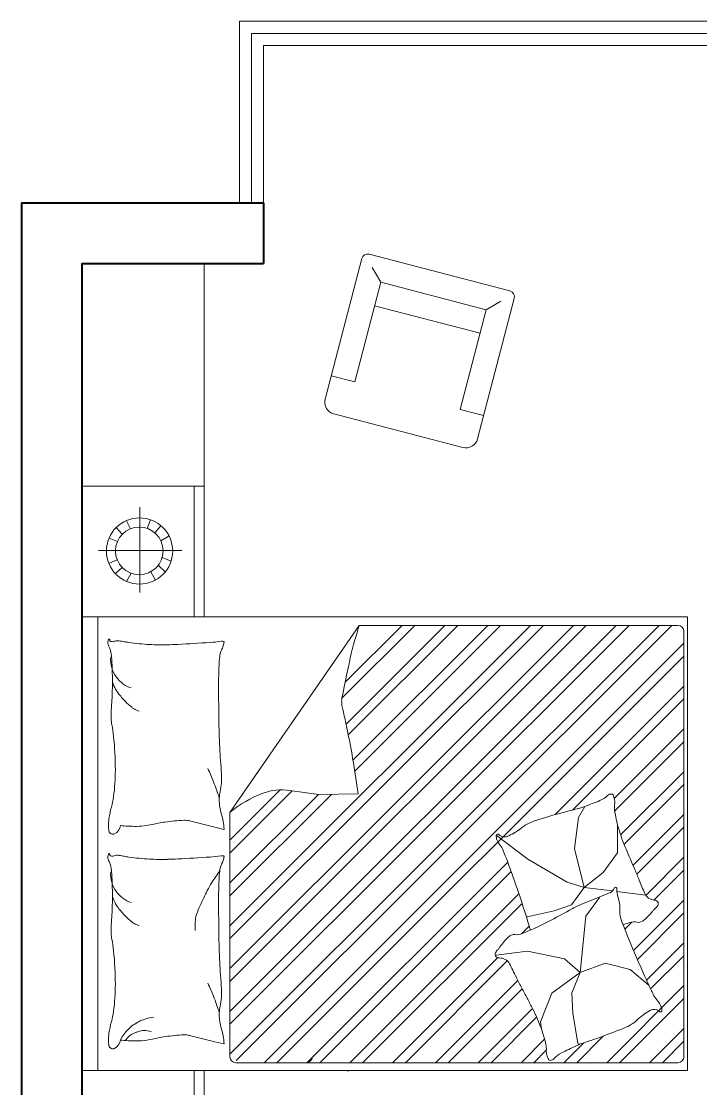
# Model space of a CAD drawing. Header units: millimetres. Extents: x 2835.4 to 2865.6, y 2144.9 to 2157.4.
# Drawn here: x 2836.335 to 2838.578, y 2153.874 to 2157.402 of the extents above; entities that cross this region are included whole.
import ezdxf

# ---------------------------------------------------------------- set-up
doc = ezdxf.new("R2010")
doc.units = ezdxf.units.MM
doc.layers.add('FURNITURE', color=220, linetype='Continuous', lineweight=5)
doc.layers.add('Muro1', color=162, linetype='Continuous', lineweight=40)
doc.styles.add('ATT', font='txt')
doc.styles.get("Standard").update_dxf_attribs({"font": 'arial.ttf'})

# ---------------------------------------------------------------- blocks, each defined once
blk = doc.blocks.new('_C69BGH')
at = {"color": 0, "linetype": 'ByBlock'}
for p, q in [((-13.8, 12.8), (-13.8, -11.2)), ((11.2, 13.8), (-12.8, 13.8)), ((7.2, 9.8), (7.2, 13.8)), ((-9.8, 9.8), (-11.8, 11.8)), ((13.2, -10.2), (13.2, 11.8)), ((-9.8, 9.8), (-9.8, -8.2)), ((7.2, 9.8), (-9.8, 9.8)), ((-5.8, 9.8), (-5.8, -8.2)), ((-9.8, -8.2), (-11.8, -10.2)), ((-9.8, -8.2), (7.2, -8.2)), ((7.2, -12.2), (7.2, -8.2)), ((-12.8, -12.2), (11.2, -12.2))]:
    blk.add_line(p, q, dxfattribs=at)
for centre, radius, start, end in [((-12.8, 12.8), 1, 90, 180), ((11.2, 11.8), 2, 0, 90), ((11.2, -10.2), 2, 270, 0), ((-12.8, -11.2), 1, 180, 270)]:
    blk.add_arc(centre, radius, start, end, dxfattribs=at)
at = {"color": 0, "linetype": 'ByBlock', "style": 'ATT', "flags": 9}
for tag in ['YSIZE', 'XSIZE']:
    blk.add_attdef(tag, (0, 0), '', height=0.5, dxfattribs=at)
blk = doc.blocks.new('apto.')
at = {"layer": 'FURNITURE', "linetype": 'ByBlock'}
for p, q in [((2839.0153, 2157.4022), (2837.0553, 2157.4022)), ((2837.0553, 2156.8022), (2837.0553, 2157.4022)), ((2838.9753, 2157.3622), (2837.0953, 2157.3622)), ((2837.0953, 2156.8022), (2837.0953, 2157.3622)), ((2838.9353, 2157.3222), (2837.1353, 2157.3222)), ((2837.1353, 2156.8022), (2837.1353, 2157.3222)), ((2837.1353, 2156.8022), (2837.1353, 2157.0982)), ((2836.9385, 2155.8662), (2836.9385, 2156.6022)), ((2836.5353, 2155.8662), (2836.9385, 2155.8662)), ((2836.5353, 2155.4342), (2836.5353, 2155.8662)), ((2836.9063, 2155.8662), (2836.9063, 2155.4342)), ((2836.9385, 2155.8662), (2836.9385, 2155.4342)), ((2836.7265, 2155.5147), (2836.7265, 2155.7965)), ((2836.6955, 2155.7251), (2836.6819, 2155.7516)), ((2836.751, 2155.7262), (2836.762, 2155.7544)), ((2836.6686, 2155.7072), (2836.6488, 2155.7293)), ((2836.7762, 2155.7115), (2836.7958, 2155.7351)), ((2836.6524, 2155.6832), (2836.6248, 2155.6939)), ((2836.7961, 2155.6851), (2836.8228, 2155.7015)), ((2836.5905, 2155.653), (2836.8657, 2155.653)), ((2836.646, 2155.653), (2836.6162, 2155.653)), ((2836.6517, 2155.6225), (2836.6242, 2155.6101)), ((2836.7874, 2155.6043), (2836.8106, 2155.5826)), ((2836.8004, 2155.6304), (2836.8297, 2155.618)), ((2836.6679, 2155.5974), (2836.6457, 2155.5766)), ((2836.6974, 2155.5781), (2836.6829, 2155.5506)), ((2836.7265, 2155.542), (2836.7265, 2155.5732)), ((2836.7629, 2155.5831), (2836.7784, 2155.5556)), ((2836.9385, 2155.4342), (2836.5353, 2155.4342)), ((2836.5353, 2153.9342), (2836.5353, 2155.4342)), ((2836.5353, 2155.4342), (2838.5353, 2155.4342)), ((2836.5876, 2153.9342), (2836.5876, 2155.4342)), ((2838.5353, 2155.4342), (2838.5353, 2153.9342)), ((2838.4411, 2155.4057), (2837.0238, 2153.9884)), ((2838.3421, 2155.4057), (2837.0238, 2154.0874)), ((2838.2007, 2155.4057), (2837.0238, 2154.2288)), ((2838.2997, 2155.4057), (2837.0238, 2154.1298)), ((2838.1583, 2155.4057), (2837.0238, 2154.2712)), ((2838.0593, 2155.4057), (2837.0238, 2154.3702)), ((2838.0169, 2155.4057), (2837.0238, 2154.4126)), ((2837.0238, 2154.7876), (2837.4512, 2155.4057)), ((2838.4836, 2155.4057), (2837.045, 2153.9672)), ((2837.635, 2155.4057), (2837.3939, 2155.1646)), ((2837.5926, 2155.4057), (2837.4043, 2155.2174)), ((2837.734, 2155.4057), (2837.4076, 2155.0793)), ((2837.7765, 2155.4057), (2837.4149, 2155.0441)), ((2837.8754, 2155.4057), (2837.4301, 2154.9604)), ((2837.9179, 2155.4057), (2837.436, 2154.9238)), ((2838.5031, 2155.4057), (2837.4512, 2155.4057)), ((2838.5231, 2153.98), (2838.5231, 2155.3857)), ((2838.5231, 2155.3463), (2837.1368, 2153.96)), ((2838.5231, 2155.3038), (2837.1792, 2153.96)), ((2838.5231, 2155.2048), (2838.0983, 2154.78)), ((2838.5231, 2155.1624), (2838.1562, 2154.7955)), ((2838.5231, 2155.0634), (2838.2933, 2154.8336)), ((2838.5231, 2155.021), (2838.2947, 2154.7926)), ((2838.5231, 2154.922), (2838.3142, 2154.7131)), ((2837.1902, 2154.8619), (2837.0238, 2154.6955)), ((2837.2297, 2154.859), (2837.0238, 2154.6531)), ((2837.2214, 2154.8602), (2837.3168, 2154.8465)), ((2838.5231, 2154.8796), (2838.3256, 2154.682)), ((2837.3592, 2154.8471), (2837.0238, 2154.5116)), ((2837.3163, 2154.8466), (2837.0238, 2154.5541)), ((2837.3168, 2154.8465), (2837.447, 2154.8483)), ((2837.0238, 2154.7876), (2837.0238, 2153.98)), ((2838.1755, 2154.7709), (2838.1956, 2154.8069)), ((2836.9736, 2154.7387), (2836.891, 2154.7594)), ((2838.1617, 2154.6681), (2838.1755, 2154.7709)), ((2838.5231, 2154.7806), (2838.3551, 2154.6126)), ((2837.0036, 2154.7312), (2836.9736, 2154.7387)), ((2838.3039, 2154.6543), (2838.3039, 2154.7472)), ((2838.5231, 2154.7381), (2838.3678, 2154.5828)), ((2837.9037, 2154.7117), (2838.0076, 2154.6325)), ((2838.1933, 2154.5396), (2838.1617, 2154.6681)), ((2838.2565, 2154.5891), (2838.3039, 2154.6543)), ((2837.9413, 2154.6231), (2837.2782, 2153.96)), ((2838.0076, 2154.6325), (2838.138, 2154.5574)), ((2838.5231, 2154.6391), (2838.3973, 2154.5133)), ((2837.9526, 2154.5919), (2837.3206, 2153.96)), ((2838.1933, 2154.5396), (2838.2565, 2154.5891)), ((2838.5231, 2154.5967), (2838.4242, 2154.4979)), ((2838.138, 2154.5574), (2838.1933, 2154.5396)), ((2837.9782, 2154.5186), (2837.4196, 2153.96)), ((2838.1933, 2154.5396), (2838.1518, 2154.4823)), ((2838.1933, 2154.5396), (2838.2874, 2154.5279)), ((2838.2353, 2154.4941), (2838.2439, 2154.5061)), ((2838.2358, 2154.5044), (2838.2792, 2154.5222)), ((2838.3021, 2154.526), (2838.3967, 2154.5142)), ((2837.9888, 2154.4867), (2837.4621, 2153.96)), ((2838.1518, 2154.4823), (2838.0945, 2154.4625)), ((2838.1795, 2154.4814), (2838.2358, 2154.5044)), ((2838.1992, 2154.4442), (2838.2353, 2154.4941)), ((2838.5231, 2154.4977), (2838.3567, 2154.3313)), ((2838.0945, 2154.4625), (2838.0056, 2154.4428)), ((2838.1803, 2154.2584), (2838.1992, 2154.4442)), ((2838.5231, 2154.4553), (2838.3694, 2154.3016)), ((2838.0124, 2154.4113), (2837.987, 2154.3859)), ((2838.3514, 2154.4251), (2838.328, 2154.4017)), ((2837.9035, 2154.3152), (2838.0067, 2154.3289)), ((2838.0067, 2154.3289), (2838.1287, 2154.3031)), ((2838.5231, 2154.3563), (2838.3998, 2154.233)), ((2837.9081, 2154.3071), (2837.5611, 2153.96)), ((2837.94, 2154.2965), (2837.6035, 2153.96)), ((2838.1287, 2154.3031), (2838.1803, 2154.2584)), ((2838.5231, 2154.3139), (2838.4131, 2154.2039)), ((2838.1803, 2154.2584), (2838.0875, 2154.1896)), ((2838.1803, 2154.2584), (2838.1528, 2154.1913)), ((2838.1803, 2154.2584), (2838.2628, 2154.2894)), ((2838.2628, 2154.2894), (2838.3453, 2154.2687)), ((2838.3453, 2154.2687), (2838.4079, 2154.2151)), ((2837.9748, 2154.2323), (2837.7025, 2153.96)), ((2837.9892, 2154.2043), (2837.7449, 2153.96)), ((2838.0875, 2154.1896), (2838.0496, 2154.095)), ((2838.1528, 2154.1913), (2838.1562, 2154.1225)), ((2838.5231, 2154.2149), (2838.2682, 2153.96)), ((2838.5231, 2154.1725), (2838.3106, 2153.96)), ((2838.0233, 2154.1393), (2837.8439, 2153.96)), ((2838.1562, 2154.1225), (2838.1734, 2154.0245)), ((2838.0369, 2154.1106), (2837.8863, 2153.96)), ((2838.0496, 2154.095), (2838.0531, 2154.0709)), ((2836.9736, 2154.0295), (2836.891, 2154.0502)), ((2838.2576, 2154.0484), (2838.1692, 2153.96)), ((2838.5231, 2154.0735), (2838.4096, 2153.96)), ((2837.0036, 2154.022), (2836.9736, 2154.0295)), ((2838.0632, 2154.0378), (2837.9853, 2153.96)), ((2838.1926, 2154.0258), (2838.1267, 2153.96)), ((2838.1734, 2154.0245), (2838.1798, 2154.0212)), ((2838.5231, 2154.031), (2838.452, 2153.96)), ((2838.0688, 2154.0011), (2838.0278, 2153.96)), ((2837.0438, 2153.96), (2838.5031, 2153.96)), ((2836.5353, 2153.9342), (2836.9385, 2153.9342)), ((2836.5353, 2153.5022), (2836.5353, 2153.9342)), ((2838.5353, 2153.9342), (2836.5353, 2153.9342)), ((2836.9063, 2153.9342), (2836.9063, 2153.5022)), ((2836.9385, 2153.9342), (2836.9385, 2153.5022)), ((2837.4139, 2153.9342), (2837.4139, 2153.9311))]:
    blk.add_line(p, q, dxfattribs=at)
for centre, radius in [((2836.7255, 2155.6513), 0.1094), ((2836.7247, 2155.6519), 0.0787)]:
    blk.add_circle(centre, radius, dxfattribs=at)
for centre, radius, start, end in [((2839.1991, 2154.8467), 1.8351, 162.2636, 164.0648), ((2838.5031, 2155.3857), 0.02, 0, 90), ((2836.6458, 2155.349), 0.0251, 158.2117, 175.6975), ((2836.6257, 2155.3571), 0.00342, 109.564, 158.2117), ((2836.6253, 2155.3581), 0.00232, 348.1069, 109.564), ((2836.6317, 2155.3568), 0.00428, 168.1069, 248.0096), ((2836.636, 2155.3673), 0.0156, 248.0096, 291.421), ((2836.6537, 2155.3222), 0.0328, 81.8665, 111.421), ((2836.6235, 2155.1111), 0.246, 77.8905, 81.8665), ((2836.7167, 2155.5456), 0.1983, 257.8905, 262.3191), ((2836.9389, 2155.6696), 0.3212, 273.5049, 279.9984), ((2836.998, 2155.3343), 0.0193, 73.3022, 99.9984), ((2836.9177, 2155.3622), 0.0875, 343.7788, 352.8796), ((2837.0032, 2155.3515), 0.00132, 352.8796, 73.3022), ((2836.6496, 2155.3488), 0.0289, 175.6975, 210.6513), ((2836.5783, 2155.3065), 0.0539, 5.2592, 30.6513), ((2836.8122, 2156.2539), 0.9131, 262.3191, 266.6313), ((2836.7985, 2156.02), 0.6787, 266.6313, 271.6331), ((2836.7789, 2156.7062), 1.3652, 271.6331, 273.055), ((2836.125, 2168.9591), 13.6356, 273.05496, 273.50486), ((2837.0365, 2155.3033), 0.0453, 152.7159, 167.131), ((2836.928, 2155.3592), 0.0767, 332.7159, 343.7788), ((2841.3874, 2154.4079), 4.0646, 167.0745, 169.2724), ((2838.0666, 2155.17), 0.6574, 164.0648, 167.0745), ((2836.7291, 2155.2929), 0.0992, 175.7841, 195.9352), ((2835.8147, 2155.2362), 0.8208, 1.9079, 5.2592), ((2838.1507, 2155.2174), 1.164, 176.426, 179.7135), ((2837.1345, 2155.2809), 0.1459, 167.131, 176.426), ((2836.7291, 2155.2929), 0.0992, 195.9352, 216.0864), ((2835.1416, 2155.2138), 1.4943, 359.4243, 1.9079), ((2836.8545, 2155.3016), 0.234, 200.8603, 207.2396), ((2836.7291, 2155.2929), 0.0992, 216.0864, 233.8234), ((2836.7291, 2155.2929), 0.0992, 233.8234, 251.5603), ((2842.7051, 2155.1946), 5.7185, 179.7135, 180.9704), ((2835.7626, 2155.2076), 0.8732, 355.1982, 359.4243), ((2836.7147, 2155.2296), 0.0768, 207.2396, 218.3886), ((2836.9615, 2155.4251), 0.3916, 218.3886, 223.8115), ((2836.8414, 2155.3099), 0.2252, 223.8115, 230.9651), ((2837.451, 2155.1536), 0.0581, 169.2724, 187.7304), ((2837.5858, 2155.1719), 0.1942, 187.7304, 193.1904), ((2836.9214, 2155.1102), 0.2897, 175.1982, 182.5386), ((2836.7306, 2155.1733), 0.0493, 230.9651, 241.6832), ((2836.8022, 2155.3061), 0.2002, 241.6832, 246.9972), ((2834.9474, 2154.5536), 2.5158, 11.6741, 13.1904), ((2836.7842, 2155.1042), 0.1524, 182.5386, 190.1899), ((2836.1133, 2154.9836), 0.5293, 6.0867, 10.1899), ((2840.3491, 2155.1547), 3.3622, 180.9704, 182.6096), ((2835.5966, 2154.9285), 1.049, 0, 6.0867), ((2834.8767, 2154.539), 2.588, 9.495, 11.6741), ((2838.2056, 2155.057), 1.2165, 182.6096, 184.6176), ((2833.7009, 2154.3423), 3.7801, 7.692, 9.495), ((2835.9629, 2154.9285), 0.6827, 352.4531, 360), ((2836.2833, 2154.6164), 0.7387, 23.4844, 25.3111), ((2835.5929, 2154.846), 1.4048, 2.7491, 4.6176), ((2836.2833, 2154.6164), 0.7387, 21.6577, 23.4844), ((2836.7663, 2154.9023), 0.2301, 348.4414, 2.7491), ((2836.2833, 2154.6164), 0.7387, 19.428, 21.6577), ((2836.2833, 2154.6164), 0.7387, 17.1982, 19.428), ((2837.1959, 2154.6819), 0.1801, 81.8644, 110.1488), ((2836.3995, 2154.8706), 0.2422, 344.256, 352.4531), ((2837.1346, 2154.827), 0.1459, 168.4414, 186.4341), ((2837.2631, 2154.4988), 0.3751, 110.1488, 129.6445), ((2837.2513, 2157.2957), 2.6619, 290.7773, 291.9373), ((2838.2175, 2154.8966), 0.0755, 291.9373, 315.0955), ((2838.2829, 2154.8315), 0.0168, 84.6428, 135.0955), ((2838.2839, 2154.8424), 0.0058, 27.2959, 84.6428), ((2838.2438, 2154.8217), 0.0509, 8.6443, 27.2959), ((2838.235, 2154.8203), 0.0599, 352.216, 8.6443), ((2836.926, 2154.7222), 0.3048, 164.256, 171.5628), ((2837.1086, 2154.8241), 0.1197, 186.4341, 197.3864), ((2836.7752, 2154.7197), 0.2297, 9.4841, 17.3864), ((2838.5538, 2153.1961), 1.6481, 103.841, 105.2625), ((2838.0291, 2155.3259), 0.5454, 283.841, 286.3122), ((2838.1318, 2154.975), 0.1798, 286.3122, 290.7773), ((2838.3567, 2154.8037), 0.063, 172.216, 188.2293), ((2838.7199, 2154.8562), 0.43, 188.2293, 196.3527), ((2836.7839, 2154.7433), 0.1611, 171.5628, 180), ((2836.6011, 2155.6137), 0.882, 279.6844, 282.1984), ((2836.8545, 2154.4416), 0.3171, 98.0051, 102.1984), ((2836.902, 2154.1033), 0.6588, 92.6649, 98.0051), ((2836.8746, 2154.6937), 0.0677, 75.9548, 92.6649), ((2836.7347, 2154.7129), 0.2708, 4.0829, 9.4841), ((2838.0938, 2154.5733), 0.1965, 107.8396, 116.0735), ((2838.6473, 2152.8537), 2.003, 105.2625, 107.8396), ((2836.7132, 2154.7433), 0.0904, 180, 191.2724), ((2836.6374, 2154.7282), 0.0131, 191.2724, 296.5805), ((2836.628, 2154.747), 0.0342, 296.5805, 355.5998), ((2836.7151, 2155.2331), 0.4918, 263.7676, 270), ((2836.7151, 2154.9453), 0.204, 270, 279.6844), ((2837.0038, 2154.7321), 0.000917, 255.9551, 4.0829), ((2837.7863, 2155.0243), 0.352, 296.8179, 300.9056), ((2837.8674, 2154.8887), 0.194, 300.9056, 309.7005), ((2838.0431, 2154.6771), 0.081, 116.0735, 129.7005), ((2838.9057, 2154.9107), 0.6236, 196.3527, 203.0962), ((2837.9388, 2154.7093), 0.0352, 176.0516, 200.3452), ((2837.9081, 2154.7114), 0.00443, 103.2808, 176.0516), ((2837.9622, 2154.7179), 0.0601, 200.3452, 218.5854), ((2837.9085, 2154.7096), 0.0063, 36.5792, 103.2808), ((2837.9249, 2154.7218), 0.0142, 216.5792, 259.5926), ((2837.9363, 2154.7837), 0.0771, 259.5926, 267.2714), ((2837.9334, 2154.7219), 0.0153, 267.2714, 284.5709), ((2837.9273, 2154.7452), 0.0393, 284.5709, 296.8179), ((2836.6458, 2154.6398), 0.0251, 158.2117, 175.6975), ((2836.6257, 2154.6478), 0.00342, 109.564, 158.2117), ((2836.6253, 2154.6489), 0.00232, 348.1069, 109.564), ((2836.6317, 2154.6475), 0.00428, 168.1069, 248.0096), ((2836.6537, 2154.613), 0.0328, 81.8665, 111.421), ((2837.8532, 2154.631), 0.0792, 22.7069, 38.5854), ((2837.1541, 2154.3385), 0.8371, 20.1287, 22.7069), ((2843.7025, 2156.9564), 5.8383, 203.0962, 203.45233), ((2836.6496, 2154.6395), 0.0289, 175.6975, 210.6513), ((2836.5783, 2154.5973), 0.0539, 5.2592, 30.6513), ((2836.636, 2154.658), 0.0156, 248.0096, 291.421), ((2836.6235, 2154.4019), 0.246, 77.8905, 81.8665), ((2836.7167, 2154.8364), 0.1983, 257.8905, 262.3191), ((2836.8122, 2155.5447), 0.9131, 262.3191, 266.6313), ((2836.7985, 2155.3107), 0.6787, 266.6313, 271.6331), ((2836.7789, 2155.997), 1.3652, 271.6331, 273.055), ((2836.125, 2168.2499), 13.6356, 273.05496, 273.50486), ((2836.9389, 2154.9604), 0.3212, 273.5049, 279.9984), ((2837.0365, 2154.594), 0.0453, 152.7159, 167.131), ((2836.998, 2154.625), 0.0193, 73.3022, 99.9984), ((2836.928, 2154.65), 0.0767, 332.7159, 343.7788), ((2836.9177, 2154.653), 0.0875, 343.7788, 352.8796), ((2837.0032, 2154.6423), 0.00132, 352.8796, 73.3022), ((2833.157, 2152.8735), 5.0942, 19.0836, 20.1287), ((2832.7486, 2152.2043), 6.1019, 23.10398, 23.45233), ((2836.7291, 2154.5837), 0.0992, 175.7841, 195.9352), ((2835.8147, 2154.527), 0.8208, 1.9079, 5.2592), ((2837.5812, 2154.1682), 0.7286, 144.1737, 147.865), ((2838.1507, 2154.5082), 1.164, 176.426, 179.7135), ((2837.1345, 2154.5716), 0.1459, 167.131, 176.426), ((2836.5065, 2153.8075), 2.0162, 22.0188, 23.104), ((2836.7291, 2154.5837), 0.0992, 195.9352, 216.0864), ((2835.1416, 2154.5046), 1.4943, 359.4243, 1.9079), ((2837.229, 2154.3895), 0.3126, 147.865, 153.5015), ((2838.297, 2154.5354), 0.00467, 19.3799, 162.8133), ((2841.247, 2155.7246), 3.0972, 202.0188, 202.8944), ((2836.8545, 2154.5923), 0.234, 200.8603, 207.2396), ((2836.7291, 2154.5837), 0.0992, 216.0864, 233.8234), ((2838.231, 2153.89), 1.4323, 153.5015, 155.6735), ((2842.7051, 2154.4854), 5.7185, 179.7135, 180.9704), ((2834.9991, 2153.5108), 3.145, 16.6085, 19.0836), ((2838.2705, 2154.5435), 0.0231, 292.2355, 342.8133), ((2838.2927, 2154.5339), 0.0092, 355.7407, 19.3799), ((2838.3358, 2154.5306), 0.034, 175.7407, 187.9822), ((2838.4957, 2154.5531), 0.1955, 187.9822, 194.8807), ((2838.4269, 2154.5336), 0.0359, 202.8944, 268.8496), ((2835.7626, 2154.4983), 0.8732, 355.1982, 359.4243), ((2836.7147, 2154.5204), 0.0768, 207.2396, 218.3886), ((2836.9615, 2154.7159), 0.3916, 218.3886, 223.8115), ((2836.7291, 2154.5837), 0.0992, 233.8234, 251.5603), ((2837.3875, 2154.2713), 0.5066, 155.6735, 159.3257), ((2838.2606, 2154.283), 0.2143, 112.2355, 119.936), ((2838.1334, 2154.4568), 0.1794, 7.6784, 14.8807), ((2838.2406, 2154.4713), 0.0712, 355.4882, 7.6784), ((2838.4259, 2154.4851), 0.0127, 316.7905, 88.8496), ((2838.4605, 2154.438), 0.0452, 131.4767, 138.0754), ((2838.3844, 2154.5241), 0.0697, 311.4767, 316.7905), ((2836.8414, 2154.6007), 0.2252, 223.8115, 230.9651), ((2836.9678, 2154.4297), 0.058, 159.3257, 175.9172), ((2837.3725, 2155.8252), 1.5652, 297.0884, 299.936), ((2838.3777, 2154.4604), 0.0663, 175.4882, 188.1216), ((2838.4275, 2154.4675), 0.1166, 188.1216, 201.0043), ((2838.3447, 2154.4934), 0.0774, 301.4977, 312.0817), ((2838.2508, 2154.5974), 0.2176, 312.0817, 318.389), ((2837.9196, 2154.8915), 0.6605, 318.389, 319.3878), ((2838.7114, 2154.2126), 0.3825, 138.0754, 139.3878), ((2836.9214, 2154.401), 0.2897, 175.1982, 182.5386), ((2836.7306, 2154.464), 0.0493, 230.9651, 241.6832), ((2836.8022, 2154.5969), 0.2002, 241.6832, 246.9972), ((2837.1813, 2154.4144), 0.2721, 175.9172, 183.5552), ((2837.6057, 2155.3161), 1.0054, 292.4162, 295.0529), ((2837.9012, 2154.3764), 0.1166, 10.7366, 16.6085), ((2837.3171, 2155.9334), 1.6868, 295.0529, 297.0884), ((2841.2547, 2155.553), 3.145, 201.0043, 203.4795), ((2838.6555, 2153.4673), 1.0054, 108.0203, 109.3448), ((2838.3586, 2154.3798), 0.0458, 77.5549, 108.0203), ((2838.3734, 2154.4466), 0.0226, 257.5549, 301.4977), ((2836.7842, 2154.3949), 0.1524, 182.5386, 190.1899), ((2836.1133, 2154.2743), 0.5293, 6.0867, 10.1899), ((2840.3491, 2154.4455), 3.3622, 180.9704, 182.6096), ((2838.0958, 2154.2203), 0.2176, 136.4776, 142.7849), ((2837.9942, 2154.3169), 0.0774, 125.8936, 136.4776), ((2837.962, 2154.3613), 0.0226, 81.9508, 125.8936), ((2837.9716, 2154.429), 0.0458, 261.9508, 292.4162), ((2835.5966, 2154.2192), 1.049, 0, 6.0867), ((2837.957, 2154.2833), 0.0697, 135.8726, 141.1864), ((2837.8746, 2154.3633), 0.0452, 315.8726, 322.4713), ((2837.607, 2154.5687), 0.3825, 322.4713, 323.7837), ((2838.4485, 2153.9525), 0.6605, 142.7849, 143.7837), ((2837.9126, 2154.319), 0.0127, 141.1864, 273.2455), ((2837.9154, 2154.2704), 0.0359, 27.2902, 93.2455), ((2843.0425, 2156.3297), 5.0942, 203.4795, 204.5246), ((2838.2056, 2154.3478), 1.2165, 182.6096, 184.6176), ((2835.1948, 2152.8668), 3.0972, 26.4147, 27.2902), ((2836.2833, 2153.9071), 0.7387, 23.4844, 25.3111), ((2835.5929, 2154.1368), 1.4048, 2.7491, 4.6176), ((2839.7744, 2155.1416), 2.0162, 206.4147, 207.4999), ((2835.9629, 2154.2192), 0.6827, 352.4531, 360), ((2836.2833, 2153.9071), 0.7387, 21.6577, 23.4844), ((2836.7663, 2154.1931), 0.2301, 348.4414, 2.7491), ((2843.3984, 2157.0281), 6.1019, 207.49986, 207.84822), ((2839.1694, 2154.5626), 0.8371, 204.5246, 207.1028), ((2836.2833, 2153.9071), 0.7387, 19.428, 21.6577), ((2836.2833, 2153.9071), 0.7387, 17.1982, 19.428), ((2832.841, 2151.4505), 5.8383, 27.49208, 27.84822), ((2838.4948, 2154.2173), 0.0792, 207.1028, 222.9813), ((2838.3928, 2154.1223), 0.0601, 24.7411, 42.9813), ((2836.3995, 2154.1614), 0.2422, 344.256, 352.4531), ((2837.1346, 2154.1178), 0.1459, 168.4414, 186.4341), ((2837.4668, 2153.8577), 0.6236, 20.7486, 27.4921), ((2838.5004, 2153.9594), 0.194, 125.3015, 134.0964), ((2838.5917, 2153.8304), 0.352, 121.2138, 125.3015), ((2838.4297, 2154.0978), 0.0393, 108.9668, 121.2138), ((2838.4219, 2154.1205), 0.0153, 91.6673, 108.9668), ((2838.4237, 2154.0587), 0.0771, 83.9885, 91.6673), ((2838.4303, 2154.1213), 0.0142, 40.9751, 83.9885), ((2838.4457, 2154.1347), 0.0063, 220.9751, 287.6767), ((2838.4155, 2154.1327), 0.0352, 0.4475, 24.7411), ((2838.4463, 2154.133), 0.00443, 287.6767, 0.4475), ((2836.926, 2154.0129), 0.3048, 164.256, 171.5628), ((2836.7865, 2153.971), 0.1399, 117.3988, 135.0976), ((2836.7865, 2153.971), 0.1399, 106.515, 117.3988), ((2836.7865, 2153.971), 0.1399, 95.6311, 106.515), ((2837.1086, 2154.1148), 0.1197, 186.4341, 197.3864), ((2838.2505, 2154.2564), 0.1965, 292.2355, 300.4694), ((2838.309, 2154.1568), 0.081, 300.4694, 314.0964), ((2836.7839, 2154.034), 0.1611, 171.5628, 180), ((2836.7865, 2153.971), 0.1399, 135.0976, 152.7964), ((2836.7505, 2153.9803), 0.0899, 131.4429, 143.7359), ((2836.7259, 2154.0082), 0.0526, 115.3551, 131.4429), ((2836.768, 2153.9193), 0.1511, 111.8149, 115.3551), ((2836.7883, 2153.8687), 0.2056, 108.7799, 111.8149), ((2836.7402, 2154.0101), 0.0562, 90, 108.7799), ((2836.7402, 2153.9748), 0.0915, 75.3149, 90), ((2836.8545, 2153.7324), 0.3171, 98.0051, 102.1984), ((2836.902, 2153.394), 0.6588, 92.6649, 98.0051), ((2836.8746, 2153.9845), 0.0677, 75.9548, 92.6649), ((2836.7752, 2154.0104), 0.2297, 9.4841, 17.3864), ((2836.7347, 2154.0037), 0.2708, 4.0829, 9.4841), ((2837.6479, 2153.9264), 0.43, 12.6252, 20.7486), ((2837.5669, 2155.9286), 2.003, 289.6584, 292.2355), ((2836.7132, 2154.034), 0.0904, 180, 191.2724), ((2836.6374, 2154.0189), 0.0131, 191.2724, 296.5805), ((2836.628, 2154.0378), 0.0342, 296.5805, 355.5998), ((2836.7151, 2154.5239), 0.4918, 263.7676, 270), ((2836.7151, 2154.2361), 0.204, 270, 279.6844), ((2836.6011, 2154.9044), 0.882, 279.6844, 282.1984), ((2837.0038, 2154.0229), 0.000917, 255.9551, 4.0829), ((2838.006, 2154.0066), 0.063, 356.6119, 12.6252), ((2839.2992, 2151.6066), 2.6619, 115.1732, 116.3332), ((2838.2434, 2153.853), 0.1798, 110.7081, 115.1732), ((2838.3727, 2153.511), 0.5454, 108.2369, 110.7081), ((2837.6862, 2155.5943), 1.6481, 288.2369, 289.6584), ((2837.0438, 2153.98), 0.02, 180, 270), ((2837.2764, 2153.98), 0.02, 270, 0), ((2838.1287, 2153.9993), 0.0599, 176.6119, 193.0402), ((2838.1199, 2153.9973), 0.0509, 193.0402, 211.6917), ((2838.1519, 2153.9246), 0.0755, 116.3332, 139.4914), ((2838.5031, 2153.98), 0.02, 270, 0), ((2838.0816, 2153.9736), 0.0058, 211.6917, 269.0386), ((2838.0818, 2153.9845), 0.0168, 269.0386, 319.4914)]:
    blk.add_arc(centre, radius, start, end, dxfattribs=at)
at = {"layer": 'Muro1'}
for points in [[(2836.3353, 2156.8022), (2837.1353, 2156.8022)], [(2836.3353, 2156.8022), (2836.3353, 2151.5022)], [(2837.1353, 2156.8022), (2837.1353, 2156.6022)], [(2836.5353, 2156.6022), (2837.1353, 2156.6022)], [(2836.5353, 2156.6022), (2836.5353, 2152.9022)]]:
    blk.add_lwpolyline(points, dxfattribs=at)
at = {"layer": 'FURNITURE', "linetype": 'ByBlock', "xscale": 0.02, "yscale": 0.02, "zscale": 0.02, "rotation": 255.3871415350537}
blk.add_blockref('_C69BGH', (2837.6311, 2156.3085), dxfattribs=at)
at = {"layer": 'FURNITURE', "linetype": 'ByBlock', "text_generation_flag": 4, "width": 0.8, "flags": 9}
for tag, p in [('YSIZE', (2845.8353, 2156.6022)), ('XSIZE', (2845.8353, 2156.6022)), ('YSIZE', (2855.2353, 2156.6022)), ('XSIZE', (2855.2353, 2156.6022)), ('YSIZE', (2837.7162, 2156.5716)), ('XSIZE', (2837.7162, 2156.5716)), ('YSIZE', (2863.3543, 2156.5716)), ('XSIZE', (2863.3543, 2156.5716)), ('YSIZE', (2839.3296, 2156.3169)), ('XSIZE', (2839.3296, 2156.3169)), ('YSIZE', (2845.4167, 2156.3198)), ('XSIZE', (2845.4167, 2156.3198)), ('YSIZE', (2855.6538, 2156.3198)), ('XSIZE', (2855.6538, 2156.3198)), ('YSIZE', (2861.741, 2156.3169)), ('XSIZE', (2861.741, 2156.3169)), ('YSIZE', (2840.1069, 2156.2947)), ('XSIZE', (2840.1069, 2156.2947)), ('YSIZE', (2860.9636, 2156.2947)), ('XSIZE', (2860.9636, 2156.2947)), ('YSIZE', (2842.5375, 2156.2364)), ('XSIZE', (2842.5375, 2156.2364)), ('YSIZE', (2858.533, 2156.2364)), ('XSIZE', (2858.533, 2156.2364)), ('YSIZE', (2841.6987, 2156.0246)), ('XSIZE', (2841.6987, 2156.0246)), ('YSIZE', (2859.3718, 2156.0246)), ('XSIZE', (2859.3718, 2156.0246)), ('YSIZE', (2836.7281, 2155.653)), ('XSIZE', (2836.7281, 2155.653)), ('YSIZE', (2864.3424, 2155.653)), ('XSIZE', (2864.3424, 2155.653)), ('YSIZE', (2842.4424, 2155.5973)), ('XSIZE', (2842.4424, 2155.5973)), ('YSIZE', (2845.885, 2155.5825)), ('XSIZE', (2845.885, 2155.5825)), ('YSIZE', (2855.1855, 2155.5825)), ('XSIZE', (2855.1855, 2155.5825)), ('YSIZE', (2858.6281, 2155.5973)), ('XSIZE', (2858.6281, 2155.5973)), ('YSIZE', (2844.4096, 2155.2682)), ('XSIZE', (2844.4096, 2155.2682)), ('YSIZE', (2856.6609, 2155.2682)), ('XSIZE', (2856.6609, 2155.2682)), ('YSIZE', (2849.6054, 2154.9378)), ('XSIZE', (2849.6054, 2154.9378)), ('YSIZE', (2851.4651, 2154.9378)), ('XSIZE', (2851.4651, 2154.9378)), ('YSIZE', (2836.5353, 2154.6842)), ('XSIZE', (2836.5353, 2154.6842)), ('YSIZE', (2848.0353, 2154.6843)), ('XSIZE', (2848.0353, 2154.6843)), ('YSIZE', (2853.0353, 2154.6843)), ('XSIZE', (2853.0353, 2154.6843)), ('YSIZE', (2864.5353, 2154.6842)), ('XSIZE', (2864.5353, 2154.6842)), ('YSIZE', (2842.6353, 2154.6342)), ('XSIZE', (2842.6353, 2154.6342)), ('YSIZE', (2858.4352, 2154.6342)), ('XSIZE', (2858.4352, 2154.6342)), ('YSIZE', (2850.4353, 2154.4022)), ('XSIZE', (2850.4353, 2154.4022)), ('YSIZE', (2850.4353, 2154.4022)), ('XSIZE', (2850.4353, 2154.4022)), ('YSIZE', (2850.6353, 2154.4022)), ('XSIZE', (2850.6353, 2154.4022)), ('YSIZE', (2850.6353, 2154.4022)), ('XSIZE', (2850.6353, 2154.4022)), ('YSIZE', (2836.7281, 2153.721)), ('XSIZE', (2836.7281, 2153.721)), ('YSIZE', (2864.3424, 2153.721)), ('XSIZE', (2864.3424, 2153.721)), ('YSIZE', (2842.4424, 2153.6653)), ('XSIZE', (2842.4424, 2153.6653)), ('YSIZE', (2858.6281, 2153.6653)), ('XSIZE', (2858.6281, 2153.6653)), ('YSIZE', (2847.1232, 2153.5022)), ('XSIZE', (2847.1232, 2153.5022)), ('YSIZE', (2853.9473, 2153.5022)), ('XSIZE', (2853.9473, 2153.5022)), ('YSIZE', (2846.4824, 2153.2754)), ('XSIZE', (2846.4824, 2153.2754)), ('YSIZE', (2854.5881, 2153.2754)), ('XSIZE', (2854.5881, 2153.2754)), ('YSIZE', (2841.7353, 2152.9022)), ('XSIZE', (2841.7353, 2152.9022)), ('YSIZE', (2859.3353, 2152.9022)), ('XSIZE', (2859.3353, 2152.9022)), ('YSIZE', (2847.7167, 2152.2863)), ('XSIZE', (2847.7167, 2152.2863)), ('YSIZE', (2853.3538, 2152.2863)), ('XSIZE', (2853.3538, 2152.2863)), ('YSIZE', (2836.3853, 2151.5022)), ('XSIZE', (2836.3853, 2151.5022)), ('YSIZE', (2864.6853, 2151.5022)), ('XSIZE', (2864.6853, 2151.5022)), ('YSIZE', (2835.6353, 2150.2648)), ('XSIZE', (2835.6353, 2150.2648)), ('YSIZE', (2865.4353, 2150.2648)), ('XSIZE', (2865.4353, 2150.2648)), ('YSIZE', (2837.4459, 2150.0357)), ('XSIZE', (2837.4459, 2150.0357)), ('YSIZE', (2848.8284, 2150.032)), ('XSIZE', (2848.8284, 2150.032)), ('YSIZE', (2852.2421, 2150.032)), ('XSIZE', (2852.2421, 2150.032)), ('YSIZE', (2863.6246, 2150.0357)), ('XSIZE', (2863.6246, 2150.0357)), ('YSIZE', (2846.9144, 2149.8678)), ('XSIZE', (2846.9144, 2149.8678)), ('YSIZE', (2854.1561, 2149.8678)), ('XSIZE', (2854.1561, 2149.8678)), ('YSIZE', (2845.3455, 2149.5918)), ('XSIZE', (2845.3455, 2149.5918)), ('YSIZE', (2855.725, 2149.5918)), ('XSIZE', (2855.725, 2149.5918)), ('YSIZE', (2840.9424, 2149.5653)), ('XSIZE', (2840.9424, 2149.5653)), ('YSIZE', (2860.1281, 2149.5653)), ('XSIZE', (2860.1281, 2149.5653)), ('YSIZE', (2838.1777, 2149.472)), ('XSIZE', (2838.1777, 2149.472)), ('YSIZE', (2862.8928, 2149.472)), ('XSIZE', (2862.8928, 2149.472)), ('YSIZE', (2848.7997, 2148.8858)), ('XSIZE', (2848.7997, 2148.8858)), ('YSIZE', (2852.2708, 2148.8858)), ('XSIZE', (2852.2708, 2148.8858)), ('YSIZE', (2841.1353, 2148.6022)), ('XSIZE', (2841.1353, 2148.6022)), ('YSIZE', (2859.9353, 2148.6022)), ('XSIZE', (2859.9353, 2148.6022)), ('YSIZE', (2845.4877, 2148.1759)), ('XSIZE', (2845.4877, 2148.1759)), ('YSIZE', (2855.5828, 2148.1759)), ('XSIZE', (2855.5828, 2148.1759)), ('YSIZE', (2836.062, 2147.8073)), ('XSIZE', (2836.062, 2147.8073)), ('YSIZE', (2865.0085, 2147.8073)), ('XSIZE', (2865.0085, 2147.8073)), ('YSIZE', (2841.3353, 2147.7303)), ('XSIZE', (2841.3353, 2147.7303)), ('YSIZE', (2859.7353, 2147.7303)), ('XSIZE', (2859.7353, 2147.7303)), ('YSIZE', (2836.0759, 2147.6637)), ('XSIZE', (2836.0759, 2147.6637)), ('YSIZE', (2841.3353, 2147.6933)), ('XSIZE', (2841.3353, 2147.6933)), ('YSIZE', (2845.6353, 2147.6933)), ('XSIZE', (2845.6353, 2147.6933)), ('YSIZE', (2855.4353, 2147.6933)), ('XSIZE', (2855.4353, 2147.6933)), ('YSIZE', (2859.7353, 2147.6933)), ('XSIZE', (2859.7353, 2147.6933)), ('YSIZE', (2864.9946, 2147.6637)), ('XSIZE', (2864.9946, 2147.6637)), ('YSIZE', (2840.9424, 2147.6333)), ('XSIZE', (2840.9424, 2147.6333)), ('YSIZE', (2842.8444, 2147.6298)), ('XSIZE', (2842.8444, 2147.6298)), ('YSIZE', (2858.2261, 2147.6298)), ('XSIZE', (2858.2261, 2147.6298)), ('YSIZE', (2860.1281, 2147.6333)), ('XSIZE', (2860.1281, 2147.6333))]:
    blk.add_attdef(tag, p, '', height=0.000056, rotation=180, dxfattribs=at)

msp = doc.modelspace()

# ---------------------------------------------------------------- block references
msp.add_blockref('apto.', (0, 0))

doc.saveas('drawing.dxf')
